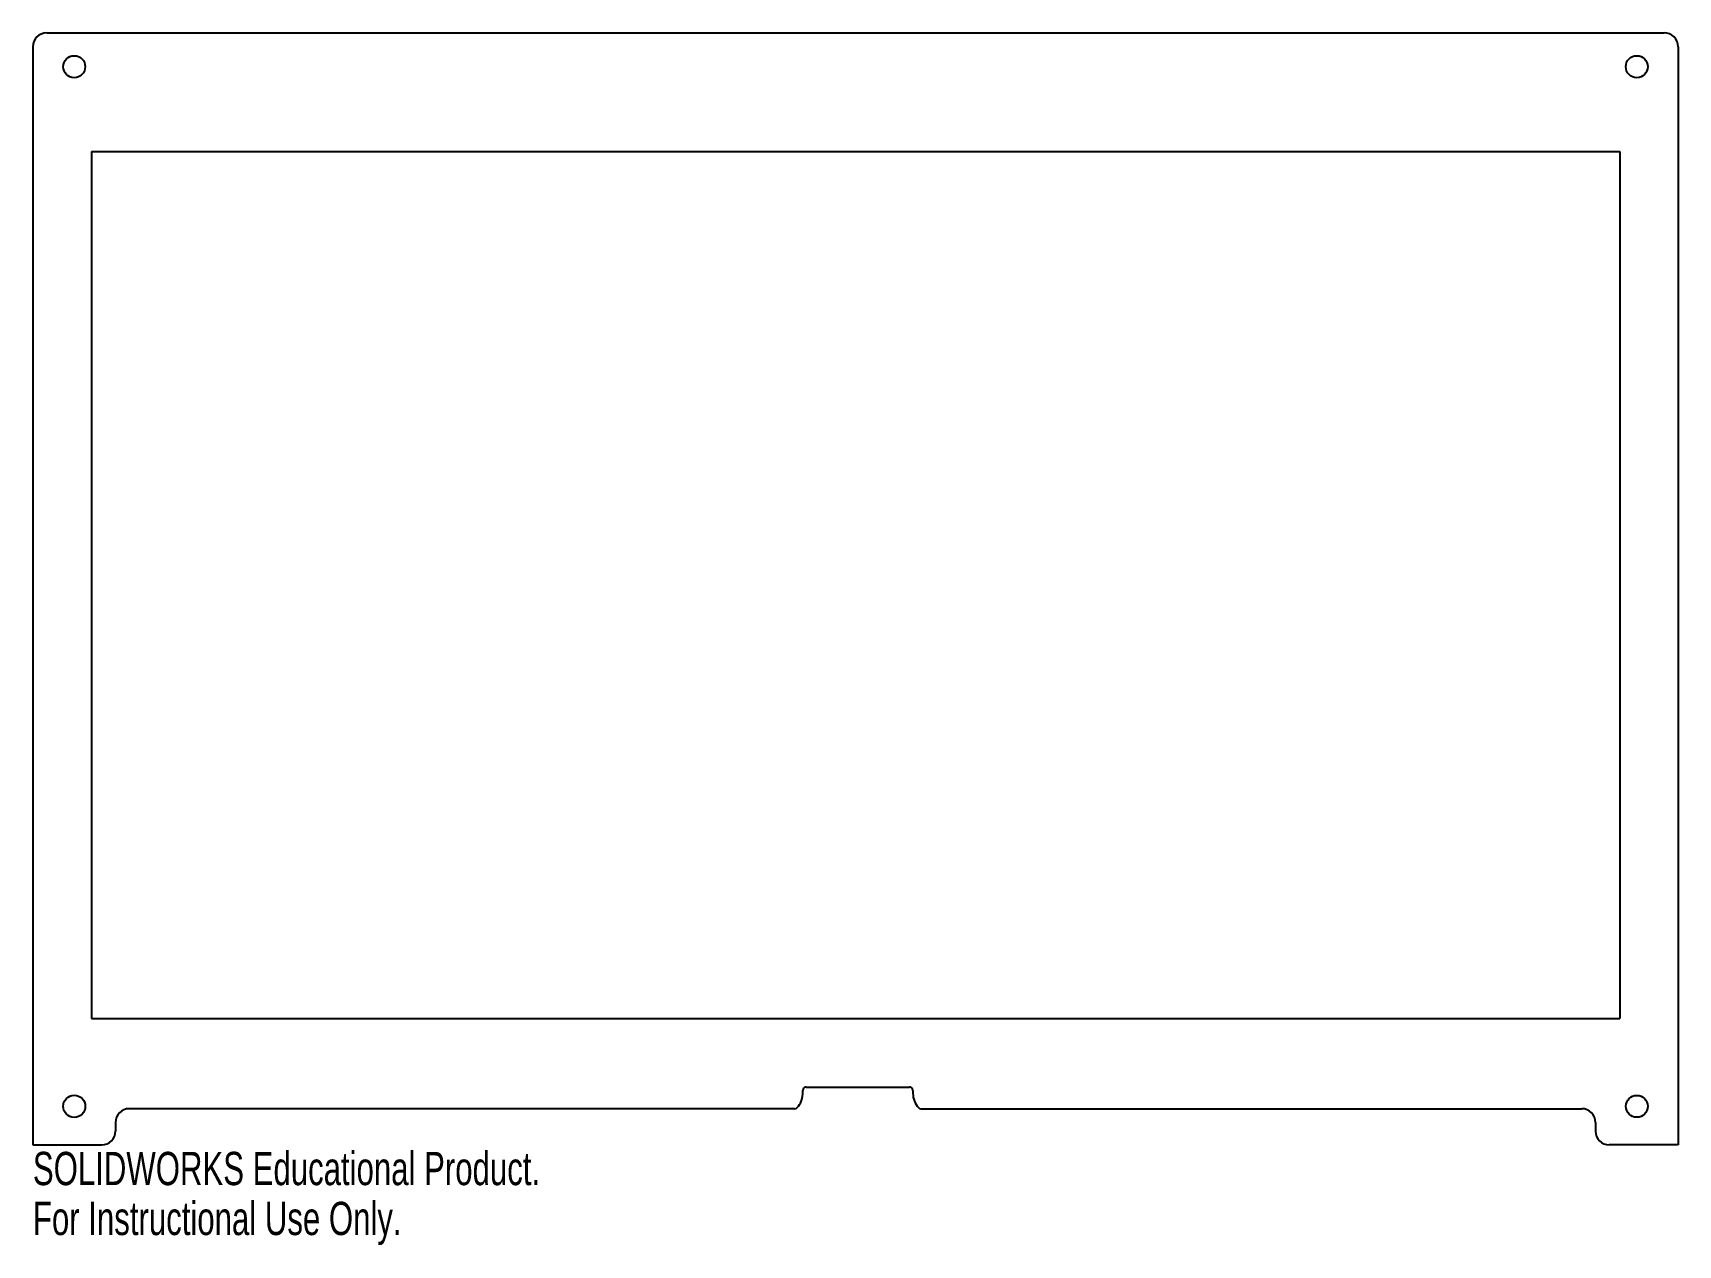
# Model space of a CAD drawing. Header units: millimetres. Extents: x -120 to 120, y -94 to 82.
import ezdxf

# ---------------------------------------------------------------- set-up
doc = ezdxf.new("R2010")
doc.units = ezdxf.units.MM
doc.styles.add('SLDTEXTSTYLE0', font='TXT', dxfattribs={"width": 0.7})

msp = doc.modelspace()

# ---------------------------------------------------------------- linework, layer by layer
at = {"color": 7, "linetype": 'Continuous', "lineweight": 25}
for p, q in [((-117.5, 81.91), (117.49, 81.92)), ((-119.5, 79.91), (-119.5, -79.59)), ((119.5, 79.91), (119.5, -79.59)), ((-111, 64.71), (-111, -61.26)), ((-111, 64.71), (111.02, 64.71)), ((111.02, 64.71), (111.02, -61.26)), ((-111, -61.26), (111.02, -61.26)), ((-7.66, -72.23), (-7.66, -71.69)), ((-7.16, -71.19), (7.84, -71.19)), ((8.34, -71.69), (8.34, -72.15)), ((-107.5, -76.34), (-107.5, -77.59)), ((-8.83, -74.34), (-105.5, -74.34)), ((9.47, -74.34), (105.5, -74.34)), ((107.5, -76.34), (107.5, -77.59)), ((-119.5, -79.59), (-109.5, -79.59)), ((119.5, -79.59), (109.5, -79.59))]:
    msp.add_line(p, q, dxfattribs=at)
for centre, radius in [((-113.5, 77.01), 1.6), ((113.5, 77.01), 1.6), ((-113.5, -73.99), 1.61), ((113.5, -73.99), 1.59)]:
    msp.add_circle(centre, radius, dxfattribs=at)
for centre, radius, start, end in [((-117.5, 79.91), 2, 90, 180), ((117.49, 79.91), 2.01, 0, 90.0004), ((-7.16, -71.69), 0.5, 90, 179.9408), ((7.84, -71.69), 0.5, 0.0592, 90), ((-10.63, -72.15), 2.97, 316.9572, 358.4598), ((11.31, -72.15), 2.97, 180, 223.0935), ((-105.5, -76.34), 2, 90, 180), ((-8.83, -73.84), 0.5, 269.9947, 316.9572), ((9.51, -73.84), 0.5, 223.0935, 265.4159), ((105.5, -76.34), 2, 0, 90), ((-109.5, -77.59), 2, 270, 0), ((109.5, -77.59), 2, 180, 270)]:
    msp.add_arc(centre, radius, start, end, dxfattribs=at)

# ---------------------------------------------------------------- texts
at = {"color": 7, "linetype": 'Continuous', "char_height": 4.8336, "attachment_point": 1, "style": 'SLDTEXTSTYLE0'}
for s, insert in [('SOLIDWORKS Educational Product.', (-119.5, -80.61)), ('For Instructional Use Only.', (-119.5, -87.86))]:
    msp.add_mtext(s, dxfattribs=dict(at, insert=insert))

doc.saveas('drawing.dxf')
